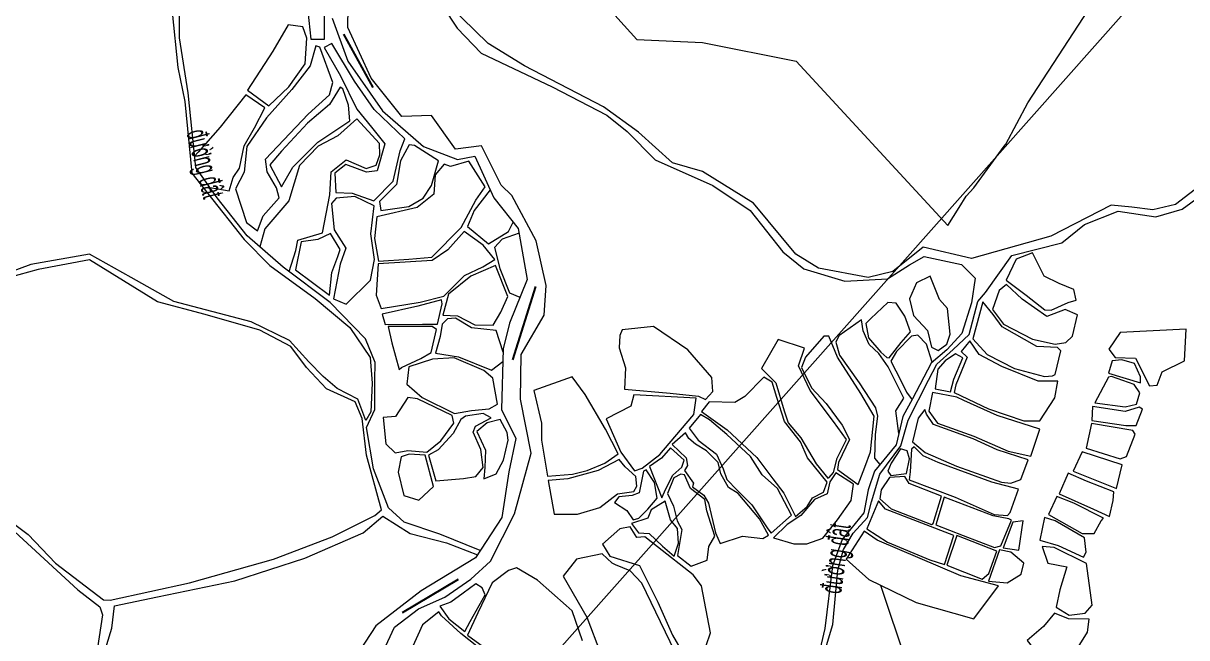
# Model space of a CAD drawing. Header units: metres. Extents: x 0 to 551036, y 0 to 1845929.
# Drawn here: x 546511.7 to 546826.8, y 1842669.7 to 1842836.1 of the extents above; entities that cross this region are included whole.
import ezdxf

# ---------------------------------------------------------------- set-up
doc = ezdxf.new("R2010")
doc.units = ezdxf.units.M
doc.header["$MEASUREMENT"] = 0
doc.layers.get('Defpoints').update_dxf_attribs({"lineweight": 0})
for name, color, linetype, lineweight in [('BD HH1 KEM TMB$0$ao_ho_song_suoi', 7, 'Continuous', 0), ('BD HH1 KEM TMB$0$duongdapcao', 7, 'Continuous', 0), ('BD HH1 KEM TMB$0$duongdat', 7, 'Continuous', 0), ('BD HH1 KEM TMB$0$ghichuthuyetminh', 7, 'Continuous', 0), ('BD HH1 KEM TMB$0$ranhgioithucvat', 7, 'Continuous', 0), ('Level 10', 7, 'Continuous', 0), ('Level 15', 7, 'Continuous', 0), ('Level 37', 7, 'Continuous', 0), ('Q-CORRIDO', 7, 'Continuous', 0)]:
    doc.layers.add(name, color=color, linetype=linetype, lineweight=lineweight)
doc.styles.add('BD HH1 KEM TMB$0$chamnha_0', font='')
doc.styles.add('BD HH1 KEM TMB$0$ghichuduongdien', font='', dxfattribs={"height": 6})
doc.styles.add('BD HH1 KEM TMB$0$Standard', font='txt.shx')
doc.styles.get("Standard").update_dxf_attribs({"font": '', "height": 4})
doc.styles.get('BD HH1 KEM TMB$0$chamnha_0').set_extended_font_data('.VnArial')
doc.styles.get('BD HH1 KEM TMB$0$ghichuduongdien').set_extended_font_data('.VnArial Narrow')
doc.styles.get('Standard').set_extended_font_data('.VnArial')
doc.dimstyles.get("Standard").update_dxf_attribs({"dimtxt": 0.18, "dimasz": 0.18, "dimexe": 0.18, "dimexo": 0.0625, "dimgap": 0.09, "dimtad": 0, "dimtih": 1, "dimtoh": 1, "dimdec": 4, "dimzin": 0, "dimdsep": 46, "dimtxsty": 'Standard', "dimcen": 0.09, "dimadec": 0, "dimazin": 0, "dimtfac": 1, "dimtdec": 4, "dimtofl": 0, "dimtmove": 0, "dimatfit": 3, "dimfxl": 1, "dimtolj": 1, "dimtzin": 0, "dimarcsym": 0})

# ---------------------------------------------------------------- blocks, each defined once
blk = doc.blocks.new('*D218')
at = {"layer": 'Defpoints', "color": 0, "lineweight": 0, "transparency": 16777216}
for p in [(547332.95, 1842714.84), (547334.52, 1842712.21), (0, 0)]:
    blk.add_point(p, dxfattribs=at)
at = {"layer": 'Level 37', "color": 5, "transparency": 16777216}
for p, q in [((547332.95, 1842714.78), (547332.95, 1842712.93)), ((547332.95, 1842712.93), (547334.52, 1842712.57)), ((547334.52, 1842712.57), (547334.52, 1842712.21))]:
    blk.add_line(p, q, dxfattribs=at)
at = {"layer": 'Level 37', "color": 0, "transparency": 16777216, "insert": (547334.52, 1842711.22), "char_height": 0.18, "attachment_point": 5, "rotation": 270, "style": 'BD HH1 KEM TMB$0$chamnha_0'}
blk.add_mtext('\\A1;\\Ftxt;547332.9453', dxfattribs=at)

msp = doc.modelspace()

# ---------------------------------------------------------------- linework, layer by layer
at = {"layer": 'BD HH1 KEM TMB$0$ao_ho_song_suoi', "flags": 128}
for points in [[(546607.53167, 1842662.28404), (546612.28878, 1842672.60802), (546618.81932, 1842677.56568), (546625.93701, 1842680.68976), (546632.99478, 1842685.62591), (546638.25516, 1842690.42764), (546644.77372, 1842703.2412), (546649.26721, 1842719.71656), (546646.4393, 1842734.33682), (546646.5831, 1842746.3976), (546652.81407, 1842757.1141), (546653.31734, 1842765.14745), (546650.63323, 1842777.16521), (546644.04278, 1842789.44107), (546641.14298, 1842792.26403), (546635.85863, 1842802.90526), (546628.8368, 1842802.03955), (546622.30627, 1842811.11067), (546614.26591, 1842810.89559), (546605.93798, 1842821.24646), (546599.62313, 1842834.95799), (546599.76692, 1842840.46412)], [(546595.38127, 1842837.53899), (546599.62313, 1842825.87612), (546609.00553, 1842812.42268), (546620.13741, 1842802.73319), (546629.36404, 1842799.20583), (546634.00132, 1842800.16833), (546639.22575, 1842788.83346), (546645.79224, 1842780.50437), (546648.20075, 1842766.72831), (546643.39571, 1842754.95252), (546641.70616, 1842747.94619), (546641.22686, 1842731.52999), (546645.15716, 1842723.67946), (546643.22796, 1842714.67286), (546641.31073, 1842702.2572), (546634.25296, 1842691.36325), (546619.51431, 1842682.39429), (546607.2321, 1842672.98441), (546598.34098, 1842659.44494)]]:
    msp.add_lwpolyline(points, dxfattribs=at)
at = {"layer": 'BD HH1 KEM TMB$0$duongdapcao', "flags": 128}
for points in [[(546590.03898, 1842848.59019), (546588.23788, 1842844.58304), (546589.63222, 1842831.86505), (546593.35166, 1842831.80679), (546593.35166, 1842847.95116), (546590.03898, 1842848.59019)], [(546583.44412, 1842835.68358), (546579.29638, 1842828.53362), (546572.45268, 1842818.0158), (546578.20771, 1842813.7674), (546583.70313, 1842818.94842), (546588.11047, 1842825.16575), (546588.57704, 1842832.1086), (546587.43632, 1842835.16542), (546583.44412, 1842835.68358)], [(546590.98349, 1842830.03906), (546589.46593, 1842824.63169), (546584.51664, 1842818.23497), (546577.6538, 1842810.51912), (546572.30852, 1842802.73758), (546571.58234, 1842795.81321), (546569.20221, 1842791.29996), (546572.23794, 1842782.1336), (546575.20727, 1842779.89134), (546576.72484, 1842783.98011), (546581.08014, 1842788.8601), (546580.35455, 1842791.56379), (546577.78061, 1842795.91612), (546577.38462, 1842799.34533), (546588.86715, 1842811.54542), (546594.679, 1842816.79035), (546595.60677, 1842820.07892), (546592.04525, 1842829.69363), (546590.98349, 1842830.03906)], [(546597.54844, 1842818.81292), (546594.72267, 1842814.16493), (546588.71761, 1842809.1053), (546581.71121, 1842801.51547), (546578.53192, 1842797.75006), (546581.65259, 1842791.80785), (546584.71404, 1842797.16185), (546591.54338, 1842803.92787), (546600.19775, 1842809.69352), (546599.78561, 1842813.92959), (546598.25488, 1842818.40127), (546597.54844, 1842818.81292)], [(546616.23657, 1842803.23828), (546613.94018, 1842798.8359), (546612.86227, 1842792.41993), (546608.17618, 1842787.87717), (546608.5979, 1842785.44193), (546616.14265, 1842786.47233), (546620.03257, 1842788.76694), (546622.2817, 1842792.23259), (546624.15638, 1842798.88287), (546617.68953, 1842803.05094), (546616.23657, 1842803.23828)], [(546625.73376, 1842797.94203), (546623.28544, 1842795.07024), (546622.91278, 1842789.80555), (546618.44263, 1842786.24238), (546607.53375, 1842783.74298), (546606.8949, 1842777.83977), (546607.90641, 1842771.72407), (546616.15462, 1842772.2027), (546622.381, 1842772.78758), (546630.36302, 1842780.81807), (546634.35463, 1842788.21003), (546636.80236, 1842791.82633), (546632.43868, 1842798.79304), (546627.43616, 1842797.30402), (546625.73376, 1842797.94203)], [(546599.2311, 1842760.07396), (546605.79665, 1842766.55075), (546606.85542, 1842772.18063), (546605.88099, 1842779.08935), (546606.81235, 1842786.7087), (546601.51792, 1842789.2063), (546596.47711, 1842788.74076), (546595.24847, 1842787.34388), (546595.9262, 1842780.18981), (546599.0995, 1842775.1869), (546597.57476, 1842770.86921), (546595.75332, 1842761.51396), (546599.2311, 1842760.07396)], [(546594.70772, 1842762.49663), (546595.27778, 1842768.6172), (546596.89165, 1842772.93489), (546597.60407, 1842774.83274), (546594.99305, 1842779.19791), (546591.52663, 1842777.58467), (546587.01641, 1842776.96797), (546585.49705, 1842769.32886), (546594.70772, 1842762.49663)], [(546790.0872, 1842758.45837), (546794.68854, 1842760.48015), (546796.86938, 1842761.16304), (546796.2343, 1842764.04515), (546792.29201, 1842765.69591), (546788.24188, 1842767.59402), (546785.07846, 1842773.93897), (546780.6329, 1842772.24519), (546777.97275, 1842766.57775), (546783.34098, 1842762.45891), (546788.42162, 1842758.55516), (546790.0872, 1842758.45837)], [(546639.65983, 1842770.56638), (546632.97405, 1842767.63428), (546626.91336, 1842762.77919), (546625.37366, 1842757.10721), (546629.36647, 1842756.86674), (546634.03222, 1842754.46332), (546639.03414, 1842754.36734), (546641.05477, 1842757.92435), (546642.9785, 1842762.15427), (546639.65983, 1842770.56638)], [(546759.5075, 1842747.53754), (546761.83214, 1842749.23669), (546762.77876, 1842751.97362), (546762.05981, 1842758.86165), (546759.87896, 1842761.3136), (546757.36261, 1842767.60477), (546753.68394, 1842765.81421), (546751.75473, 1842761.47491), (546752.85714, 1842756.9743), (546756.6077, 1842752.94687), (546757.71011, 1842748.44626), (546759.5075, 1842747.53754)], [(546794.0894, 1842749.68299), (546795.86284, 1842751.40365), (546797.27679, 1842757.20014), (546793.94561, 1842758.58204), (546788.9129, 1842756.74308), (546782.25056, 1842761.36737), (546778.02068, 1842765.42168), (546776.0076, 1842763.7279), (546774.19822, 1842758.58742), (546777.21785, 1842754.67291), (546785.09044, 1842750.5702), (546791.23754, 1842749.22056), (546794.0894, 1842749.68299)], [(546624.99203, 1842761.20214), (546618.64481, 1842759.51885), (546608.92869, 1842757.38438), (546609.77091, 1842754.58882), (546619.84834, 1842754.64887), (546623.90933, 1842754.61885), (546625.17268, 1842760.15018), (546624.99203, 1842761.20214)], [(546746.21875, 1842745.5534), (546749.47803, 1842749.7045), (546752.03034, 1842752.53821), (546750.48457, 1842756.80761), (546748.18391, 1842760.34572), (546745.88324, 1842760.48553), (546741.30587, 1842756.16236), (546739.9758, 1842754.8396), (546740.62286, 1842750.91434), (546743.96602, 1842747.03747), (546745.59566, 1842745.60717), (546746.21875, 1842745.5534)], [(546791.18961, 1842740.97213), (546792.75933, 1842747.45688), (546791.8127, 1842748.32797), (546786.27672, 1842748.55918), (546776.81044, 1842753.93625), (546774.37796, 1842757.27542), (546771.6579, 1842760.68448), (546768.93784, 1842750.66699), (546772.74832, 1842746.40297), (546780.16558, 1842742.66591), (546788.31377, 1842740.46131), (546790.44668, 1842740.61724), (546791.18961, 1842740.97213)], [(546614.20756, 1842742.87531), (546619.44277, 1842745.3198), (546622.23265, 1842746.94945), (546623.64853, 1842753.21093), (546622.4468, 1842753.98264), (546610.5599, 1842753.98264), (546611.54689, 1842749.56537), (546613.56393, 1842742.3605), (546614.20756, 1842742.87531)], [(546674.61049, 1842737.063), (546686.91666, 1842735.99834), (546694.63349, 1842735.1165), (546696.53873, 1842734.24003), (546698.52784, 1842736.38011), (546698.22828, 1842740.16019), (546691.68576, 1842747.71498), (546682.44714, 1842753.97927), (546673.92748, 1842753.14045), (546673.31637, 1842751.57572), (546673.0887, 1842748.25269), (546674.80221, 1842742.8326), (546674.61049, 1842737.063)], [(546807.4141, 1842745.64481), (546812.95008, 1842745.39208), (546816.71263, 1842737.92871), (546818.84554, 1842738.07926), (546820.21156, 1842741.73567), (546826.20288, 1842744.67693), (546826.71814, 1842753.31251), (546808.82805, 1842752.34464), (546805.73653, 1842747.8279), (546807.4141, 1842745.64481)], [(546730.04219, 1842713.07049), (546731.21649, 1842714.4524), (546732.18708, 1842718.31314), (546734.66749, 1842723.36759), (546731.21649, 1842728.24997), (546724.87767, 1842736.67047), (546721.73822, 1842743.35417), (546723.28398, 1842748.12364), (546716.16629, 1842750.46804), (546711.64884, 1842742.64978), (546715.53121, 1842738.74064), (546717.85584, 1842731.16435), (546718.89833, 1842727.95961), (546722.33735, 1842723.89454), (546726.43541, 1842716.82907), (546729.65874, 1842712.89305), (546730.04219, 1842713.07049)], [(546763.89315, 1842736.08975), (546773.19168, 1842731.75582), (546782.75383, 1842728.49732), (546787.01965, 1842728.42204), (546791.09374, 1842734.71859), (546791.94451, 1842739.16005), (546786.61224, 1842739.16005), (546776.78647, 1842743.19824), (546770.60343, 1842746.45674), (546768.08707, 1842750.12391), (546765.71451, 1842747.27406), (546767.41605, 1842745.67707), (546764.30056, 1842738.2352), (546763.89315, 1842736.08975)], [(546636.48652, 1842742.1344), (546628.4052, 1842745.49944), (546622.58917, 1842745.13245), (546616.1606, 1842743.05214), (546615.60968, 1842738.40236), (546619.77237, 1842734.79248), (546628.52723, 1842730.44861), (546633.11941, 1842731.24393), (546637.95564, 1842731.73334), (546640.1599, 1842733.01808), (546638.87443, 1842739.993), (546636.48652, 1842742.1344)], [(546762.88661, 1842736.31558), (546763.79729, 1842739.76766), (546766.19382, 1842745.53189), (546764.24065, 1842746.56966), (546761.43671, 1842744.67693), (546759.45957, 1842742.41856), (546758.70467, 1842737.12214), (546762.88661, 1842736.31558)], [(546805.65265, 1842741.38079), (546814.29214, 1842738.72989), (546814.29214, 1842740.41291), (546812.68646, 1842743.99942), (546809.27141, 1842744.99418), (546806.64721, 1842744.69306), (546805.65265, 1842741.38079)], [(546660.36313, 1842740.38065), (546650.04608, 1842736.67585), (546652.11908, 1842727.84669), (546652.11908, 1842723.19015), (546653.7607, 1842713.49528), (546660.48296, 1842714.02761), (546664.44921, 1842714.98473), (546669.23029, 1842717.00651), (546672.89698, 1842719.52836), (546669.38606, 1842726.24432), (546663.88603, 1842735.60043), (546660.36313, 1842740.38065)], [(546805.67662, 1842740.26773), (546801.97398, 1842733.37432), (546810.14614, 1842732.23976), (546813.27361, 1842733.01406), (546814.12438, 1842736.01984), (546812.63853, 1842738.28359), (546806.41954, 1842740.46131), (546805.67662, 1842740.26773)], [(546712.33185, 1842740.30537), (546707.15535, 1842735.09499), (546704.45925, 1842733.41196), (546697.53328, 1842733.64855), (546695.41236, 1842731.02454), (546702.33832, 1842726.05075), (546710.37868, 1842718.53898), (546714.71639, 1842712.72098), (546717.71205, 1842708.85487), (546720.91142, 1842702.56907), (546724.00294, 1842705.22534), (546725.45284, 1842707.57513), (546728.4485, 1842709.15599), (546729.49099, 1842711.88216), (546724.1707, 1842718.46908), (546722.25347, 1842722.74923), (546717.91576, 1842728.2661), (546715.86673, 1842734.82076), (546714.54863, 1842738.95573), (546712.33185, 1842740.30537)], [(546615.91116, 1842734.74654), (546612.5249, 1842729.66997), (546609.19248, 1842729.3425), (546609.95754, 1842722.24644), (546612.46987, 1842719.79015), (546615.85673, 1842720.44509), (546621.04588, 1842720.00855), (546624.81437, 1842723.06537), (546628.36513, 1842727.86888), (546627.87343, 1842729.88837), (546618.53295, 1842734.41907), (546615.91116, 1842734.74654)], [(546677.13883, 1842735.49289), (546676.30005, 1842732.47635), (546669.57778, 1842729.0404), (546673.61593, 1842719.94239), (546677.2946, 1842714.93634), (546679.35562, 1842715.66224), (546684.16066, 1842719.36705), (546689.78052, 1842725.97009), (546693.37531, 1842730.16959), (546693.98642, 1842734.63794), (546677.13883, 1842735.49289)], [(546764.56418, 1842734.8584), (546758.00967, 1842736.11663), (546757.00313, 1842731.04605), (546759.37569, 1842727.78754), (546769.16551, 1842724.27094), (546778.49999, 1842720.23276), (546784.57519, 1842718.93688), (546787.01965, 1842726.22819), (546775.52829, 1842729.89536), (546766.45743, 1842733.97118), (546764.56418, 1842734.8584)], [(546755.92469, 1842731.5031), (546754.1273, 1842729.17483), (546752.59352, 1842722.803), (546756.04452, 1842719.88862), (546764.4803, 1842716.17307), (546776.66664, 1842711.86603), (546779.17102, 1842711.57029), (546781.93901, 1842712.54354), (546783.91614, 1842717.90986), (546775.4564, 1842720.65217), (546768.98577, 1842723.5988), (546758.22536, 1842727.49181), (546756.39202, 1842730.23411), (546755.92469, 1842731.5031)], [(546813.99257, 1842732.12147), (546810.12218, 1842731.01379), (546801.31494, 1842732.34193), (546801.12321, 1842728.52958), (546810.34985, 1842727.17994), (546813.10586, 1842727.17994), (546814.81937, 1842731.59451), (546813.99257, 1842732.12147)], [(546630.26373, 1842728.8323), (546628.21618, 1842725.07177), (546624.06546, 1842720.5924), (546621.46221, 1842719.16626), (546623.47925, 1842712.22752), (546630.96598, 1842712.88657), (546634.30199, 1842713.4291), (546636.28015, 1842715.83252), (546635.62097, 1842720.71687), (546633.56504, 1842725.40746), (546634.22423, 1842727.03557), (546638.45272, 1842729.28373), (546636.28015, 1842730.44681), (546631.54801, 1842729.71026), (546630.26373, 1842728.8323)], [(546642.83852, 1842725.32405), (546640.8819, 1842728.84333), (546637.36045, 1842727.88761), (546634.57775, 1842725.54116), (546636.92558, 1842720.54466), (546636.75151, 1842715.80865), (546636.49071, 1842712.76697), (546639.83868, 1842714.0707), (546641.83838, 1842717.85073), (546643.09933, 1842723.23834), (546642.83852, 1842725.32405)], [(546695.13676, 1842730.13733), (546692.0692, 1842726.51318), (546694.54961, 1842723.19552), (546699.48646, 1842719.46921), (546701.3198, 1842715.49555), (546702.29039, 1842712.55967), (546705.05838, 1842709.69369), (546709.03662, 1842705.72541), (546713.38632, 1842699.20302), (546714.32096, 1842698.02007), (546719.84496, 1842702.88094), (546715.97457, 1842710.16688), (546711.85254, 1842713.84479), (546708.71309, 1842718.81859), (546702.26643, 1842724.74412), (546697.5932, 1842728.7124), (546695.13676, 1842730.13733)], [(546812.21914, 1842725.8518), (546801.08727, 1842727.7284), (546799.62538, 1842721.08233), (546808.7921, 1842718.18409), (546810.56554, 1842718.81859), (546812.83025, 1842724.83553), (546812.21914, 1842725.8518)], [(546691.06266, 1842725.20655), (546687.49183, 1842722.04483), (546691.27835, 1842718.44219), (546691.63783, 1842716.35051), (546690.83499, 1842715.01162), (546693.29143, 1842711.58642), (546693.02781, 1842710.56478), (546696.09537, 1842708.29028), (546697.36553, 1842706.13407), (546699.22284, 1842698.14374), (546700.45705, 1842695.21323), (546706.52027, 1842697.24577), (546712.05625, 1842696.57363), (546713.54209, 1842697.49311), (546711.13358, 1842701.95608), (546705.36993, 1842708.76884), (546702.78168, 1842710.39271), (546700.63679, 1842714.10827), (546699.97774, 1842717.15707), (546696.79036, 1842720.37256), (546693.77074, 1842722.10398), (546692.03325, 1842723.66871), (546691.06266, 1842725.20655)], [(546752.28197, 1842720.79735), (546751.94646, 1842714.65673), (546751.64689, 1842712.46826), (546764.09685, 1842707.76332), (546774.68951, 1842703.10678), (546778.29628, 1842702.78415), (546779.06317, 1842703.66599), (546781.30393, 1842709.94642), (546774.06641, 1842711.80688), (546759.49552, 1842717.14094), (546755.43341, 1842718.94764), (546753.03688, 1842721.42109), (546752.28197, 1842720.79735)], [(546620.63194, 1842719.15497), (546616.2599, 1842719.43137), (546614.04665, 1842718.71252), (546613.27202, 1842714.56473), (546614.76626, 1842708.2604), (546618.91638, 1842706.98849), (546622.84518, 1842710.69359), (546620.63194, 1842719.15497)], [(546687.01253, 1842721.13073), (546684.60402, 1842718.38842), (546681.33275, 1842716.09779), (546684.65195, 1842707.56437), (546685.75435, 1842710.03245), (546687.70752, 1842713.71574), (546690.11603, 1842715.92034), (546690.76309, 1842717.78081), (546687.01253, 1842721.13073)], [(546809.31934, 1842716.52258), (546798.52298, 1842720.02305), (546796.06654, 1842714.83955), (546807.77358, 1842710.0916), (546809.31934, 1842716.52258)], [(546653.89251, 1842712.26393), (546655.53413, 1842703.23045), (546661.81303, 1842703.23045), (546667.9122, 1842704.99413), (546672.65732, 1842708.68818), (546677.12685, 1842709.35494), (546677.88175, 1842710.80675), (546677.60615, 1842713.35548), (546674.71834, 1842716.03864), (546673.16059, 1842718.02816), (546667.42091, 1842714.9686), (546659.20082, 1842712.72636), (546653.89251, 1842712.26393)], [(546679.69113, 1842714.78578), (546678.50485, 1842708.98392), (546676.65952, 1842708.25264), (546673.06473, 1842707.91388), (546671.85449, 1842706.34378), (546675.19764, 1842704.16068), (546676.91116, 1842701.61195), (546678.48089, 1842702.06363), (546680.85345, 1842704.54783), (546683.4417, 1842707.50522), (546682.68679, 1842711.78), (546680.41009, 1842715.19444), (546679.69113, 1842714.78578)], [(546689.7925, 1842714.01148), (546687.94717, 1842713.05436), (546686.17374, 1842708.80648), (546687.88726, 1842705.36515), (546688.83389, 1842701.36461), (546690.11603, 1842699.05784), (546688.94173, 1842691.95473), (546692.63238, 1842689.12101), (546696.95812, 1842690.71262), (546697.37751, 1842694.43356), (546699.00715, 1842697.19737), (546696.88622, 1842704.08541), (546696.32304, 1842707.13421), (546692.45264, 1842710.14537), (546690.85895, 1842713.7964), (546689.7925, 1842714.01148)], [(546731.85157, 1842714.3825), (546730.16202, 1842711.98433), (546729.47901, 1842708.69893), (546726.03999, 1842707.12883), (546722.31339, 1842702.86481), (546718.65868, 1842700.39136), (546714.89613, 1842696.81022), (546720.43211, 1842695.12182), (546723.93104, 1842695.18097), (546728.25678, 1842696.71881), (546732.22303, 1842701.63884), (546735.92567, 1842706.88148), (546736.60868, 1842711.34983), (546731.85157, 1842714.3825)], [(546758.16545, 1842700.66021), (546760.38224, 1842708.0967), (546751.65887, 1842711.47888), (546750.46061, 1842713.42538), (546746.37453, 1842713.15653), (546744.06188, 1842709.80123), (546743.73835, 1842707.3224), (546746.78194, 1842704.6016), (546757.71011, 1842700.41824), (546758.16545, 1842700.66021)], [(546807.11454, 1842709.25815), (546799.6853, 1842712.15102), (546794.7125, 1842714.27496), (546792.31597, 1842708.67743), (546801.55459, 1842704.51019), (546805.95222, 1842702.57982), (546806.88687, 1842706.8546), (546807.11454, 1842709.25815)], [(546685.62254, 1842706.67715), (546681.80008, 1842704.33275), (546680.90138, 1842702.07438), (546676.4678, 1842700.68172), (546678.34908, 1842698.13298), (546681.29681, 1842697.96092), (546684.86763, 1842694.51421), (546688.03105, 1842691.79342), (546689.15742, 1842695.29389), (546688.95371, 1842699.26217), (546687.03649, 1842701.61195), (546685.62254, 1842706.67715)], [(546743.3549, 1842706.83847), (546740.19149, 1842699.17076), (546745.76341, 1842695.60576), (546757.26675, 1842690.83092), (546761.20904, 1842689.56193), (546763.72539, 1842697.39095), (546745.24816, 1842704.56934), (546743.3549, 1842706.83847)], [(546778.65576, 1842701.96684), (546774.41391, 1842702.71425), (546761.13714, 1842707.76332), (546758.90837, 1842700.30532), (546766.29446, 1842697.42226), (546774.80934, 1842694.19697), (546776.47492, 1842694.57874), (546779.33877, 1842701.59044), (546778.65576, 1842701.96684)], [(546804.26267, 1842702.10664), (546796.22231, 1842706.13407), (546791.69288, 1842707.9569), (546789.38023, 1842703.06914), (546798.54695, 1842697.93941), (546801.74631, 1842697.99318), (546803.65155, 1842701.413), (546804.26267, 1842702.10664)], [(546677.94167, 1842696.86937), (546676.09634, 1842699.74073), (546673.2924, 1842699.18689), (546668.57124, 1842695.10032), (546670.59631, 1842691.78266), (546678.60071, 1842689.23931), (546683.58549, 1842679.36162), (546687.59968, 1842670.38191), (546692.76419, 1842661.3538), (546695.49624, 1842664.15526), (546697.82087, 1842671.04867), (546695.42434, 1842683.73856), (546693.1716, 1842686.76047), (546683.50161, 1842694.3529), (546680.03863, 1842697.01993), (546677.94167, 1842696.86937)], [(546782.51417, 1842701.35923), (546779.69825, 1842700.98283), (546777.15793, 1842694.06792), (546781.32789, 1842693.42267), (546782.51417, 1842701.35923)], [(546792.04037, 1842694.6594), (546798.89444, 1842691.55145), (546799.60142, 1842692.88496), (546799.11013, 1842696.77259), (546791.16564, 1842701.36461), (546788.34972, 1842702.26258), (546787.07956, 1842696.13809), (546792.04037, 1842694.6594)], [(546739.52046, 1842698.59004), (546734.61956, 1842691.01374), (546740.7307, 1842685.4646), (546753.58808, 1842679.25946), (546769.14155, 1842674.80724), (546775.89976, 1842683.81384), (546765.61865, 1842686.50775), (546742.98344, 1842696.17573), (546739.52046, 1842698.59004)], [(546775.3845, 1842693.18608), (546764.61211, 1842697.39095), (546761.83214, 1842689.34685), (546771.39428, 1842685.56139), (546773.23961, 1842687.13687), (546775.3845, 1842693.18608)], [(546776.13941, 1842693.48719), (546773.1797, 1842685.05057), (546778.20042, 1842684.62578), (546781.98694, 1842686.92179), (546782.68193, 1842689.88993), (546779.23093, 1842692.91185), (546776.13941, 1842693.48719)], [(546792.48373, 1842682.69541), (546791.48917, 1842678.04424), (546794.9881, 1842675.85577), (546799.36177, 1842676.33433), (546801.24304, 1842678.5228), (546799.67332, 1842689.8039), (546790.914, 1842694.18084), (546787.66671, 1842694.4228), (546789.20049, 1842689.8738), (546794.36501, 1842688.91668), (546792.48373, 1842682.69541)], [(546671.25535, 1842689.90606), (546668.53529, 1842692.48168), (546661.53743, 1842691.02987), (546657.91867, 1842686.38408), (546664.35335, 1842675.31806), (546668.10392, 1842665.53717), (546676.03643, 1842659.25137), (546678.94821, 1842648.31978), (546684.19661, 1842653.66996), (546689.78052, 1842658.73517), (546690.77508, 1842660.75157), (546679.28688, 1842684.54138), (546676.08436, 1842687.87891), (546672.17802, 1842689.4759), (546671.25535, 1842689.90606)], [(546634.34882, 1842684.30853), (546630.86187, 1842681.7598), (546627.51871, 1842679.367), (546624.59495, 1842678.2647), (546627.03941, 1842674.82875), (546631.34118, 1842671.44119), (546632.79108, 1842674.10284), (546636.85319, 1842681.35652), (546636.05035, 1842683.26538), (546634.34882, 1842684.30853)], [(546790.9859, 1842676.33971), (546788.07412, 1842672.79084), (546783.61658, 1842668.97849), (546785.95319, 1842665.99422), (546789.28437, 1842663.52076), (546791.27348, 1842660.46121), (546795.20379, 1842663.57453), (546799.9609, 1842671.26375), (546800.39227, 1842674.78036), (546794.82035, 1842674.80724), (546790.9859, 1842676.33971)]]:
    msp.add_lwpolyline(points, close=True, dxfattribs=at)
for points in [[(546607.60433, 1842796.13247), (546604.66251, 1842795.76522), (546599.14736, 1842797.86478), (546596.10086, 1842795.50268), (546596.36346, 1842790.25365), (546600.82822, 1842790.09607), (546606.65862, 1842787.99651), (546611.91118, 1842793.40312), (546613.802, 1842801.59169), (546615.06295, 1842804.79351), (546606.81594, 1842812.73751), (546601.4325, 1842820.45682), (546595.31008, 1842830.65654), (546593.20929, 1842829.55427), (546597.62142, 1842821.89053), (546602.08858, 1842812.83862), (546606.02814, 1842807.9571), (546609.65247, 1842803.44282), (546607.60433, 1842796.13247)], [(546571.97953, 1842816.75262), (546565.08379, 1842807.99662), (546559.06976, 1842801.2093), (546558.15295, 1842800.16384)], [(546562.3446, 1842791.60851), (546567.52075, 1842790.74331), (546568.60942, 1842794.31829), (546570.3202, 1842796.9088), (546571.565, 1842802.91902), (546574.36445, 1842807.8411), (546577.1639, 1842813.22948), (546571.97953, 1842816.75262)], [(546602.09336, 1842810.20551), (546596.94548, 1842805.63888), (546591.58824, 1842802.80431), (546586.54564, 1842797.60763), (546583.70911, 1842788.05425), (546577.13638, 1842780.41591), (546575.83333, 1842775.5381)], [(546583.72504, 1842768.88373), (546585.59275, 1842774.58919), (546586.06531, 1842777.42376), (546592.78878, 1842779.41862), (546594.73224, 1842789.65414), (546595.10311, 1842795.92254), (546599.2, 1842799.12462), (546604.60988, 1842796.81487), (546607.34173, 1842797.7072), (546608.28685, 1842800.54178), (546608.23421, 1842803.53367), (546602.09336, 1842810.20551)], [(546638.23263, 1842790.98813), (546633.8737, 1842785.43012), (546632.09474, 1842781.06598), (546637.75585, 1842776.37847), (546643.20102, 1842779.77303), (546644.39873, 1842782.27194)], [(546631.17415, 1842779.75994), (546626.69981, 1842774.80322), (546622.44022, 1842771.89371), (546607.82984, 1842770.97777), (546607.29089, 1842762.51896), (546608.69241, 1842758.90907), (546619.2059, 1842760.63317), (546625.62131, 1842762.24948), (546631.22858, 1842767.79904), (546636.18863, 1842770.16961), (546639.47739, 1842772.10929), (546636.25802, 1842776.06306), (546631.17415, 1842779.75994)], [(546646.00866, 1842779.2665), (546641.42444, 1842777.66346), (546639.3757, 1842775.40042), (546640.77722, 1842769.74334), (546643.3881, 1842763.1253), (546646.25348, 1842761.9561)], [(546641.67934, 1842747.02747), (546639.78425, 1842752.91066), (546633.13257, 1842753.63977), (546628.7982, 1842756.25569), (546626.60949, 1842756.08425), (546625.15054, 1842754.66889)], [(546625.15054, 1842754.66889), (546624.67858, 1842751.32386), (546623.34825, 1842746.82062), (546629.61351, 1842745.7915), (546638.58312, 1842742.1462), (546641.60567, 1842744.50443)], [(546748.88949, 1842725.0698), (546748.08805, 1842731.20199), (546750.22096, 1842734.58417), (546745.9791, 1842743.06919), (546743.47473, 1842746.6772), (546740.86251, 1842749.16141), (546739.18494, 1842752.80169), (546738.7296, 1842755.81823), (546732.60647, 1842751.4628), (546731.77967, 1842749.73138), (546732.77423, 1842746.23091), (546738.13047, 1842738.7514), (546742.58801, 1842731.96553), (546743.10327, 1842729.69103), (546742.42026, 1842724.77101), (546742.27647, 1842718.38842), (546743.74841, 1842716.59337)], [(546732.22303, 1842715.31273), (546737.83091, 1842711.25304), (546739.68822, 1842715.92572), (546741.21001, 1842720.05531), (546742.1806, 1842729.72329), (546738.56185, 1842735.85315), (546732.29493, 1842745.66631), (546729.8984, 1842751.39827), (546728.59229, 1842751.39827), (546723.59553, 1842745.67707), (546722.50511, 1842742.92401), (546725.26112, 1842737.42326), (546729.21539, 1842733.14849), (546733.5531, 1842727.30361), (546735.54222, 1842723.42674), (546732.57053, 1842717.20009), (546732.22303, 1842715.31273)], [(546757.92259, 1842744.32392), (546756.39202, 1842749.24744), (546754.0554, 1842751.66175), (546752.28197, 1842751.38214), (546748.24382, 1842747.25793), (546746.67409, 1842744.64467), (546749.39415, 1842739.42353), (546750.96388, 1842736.25106), (546752.45291, 1842734.10544)], [(546746.68608, 1842713.69961), (546750.90397, 1842714.2427), (546751.75473, 1842718.17871), (546751.13164, 1842720.35643), (546749.31028, 1842720.86187), (546746.79392, 1842716.985), (546745.90721, 1842714.81267), (546746.68608, 1842713.69961)], [(546663.215, 1842668.83869), (546660.37512, 1842676.96882), (546658.79341, 1842678.44214), (546658.79341, 1842678.44214), (546650.99271, 1842685.29253), (546645.32492, 1842688.6317), (546643.19201, 1842687.92192), (546638.77041, 1842684.5505), (546634.88804, 1842676.48489), (546632.0841, 1842670.44106), (546638.69852, 1842665.56405)], [(546637.23664, 1842665.37048), (546630.23877, 1842670.89273), (546624.99038, 1842675.6837), (546624.27142, 1842676.75374), (546624.27142, 1842676.75374), (546619.84982, 1842673.221), (546616.86615, 1842666.62871)]]:
    msp.add_lwpolyline(points, dxfattribs=at)
at = {"layer": 'BD HH1 KEM TMB$0$duongdat', "flags": 128}
for points in [[(546635.51866, 1842693.31691), (546624.559, 1842697.79961), (546614.90099, 1842700.98821), (546610.67112, 1842704.89734), (546606.59702, 1842715.50631), (546604.6798, 1842726.67449), (546606.92055, 1842731.53536), (546606.92055, 1842739.35363), (546607.0284, 1842744.22526), (546604.44015, 1842750.69388), (546594.81809, 1842760.47477), (546582.09252, 1842770.12124), (546572.36262, 1842778.54174), (546564.27434, 1842788.88185), (546558.47474, 1842797.07651), (546556.36579, 1842817.31044), (546554.06513, 1842832.17805), (546554.06513, 1842843.69574), (546554.66426, 1842854.51441), (546548.54113, 1842872.37705), (546544.46703, 1842883.68503), (546545.20837, 1842889.86684)], [(546617.9326, 1842851.93342), (546629.2562, 1842834.80206), (546635.79872, 1842828.04846), (546654.95896, 1842818.86979), (546669.79347, 1842811.26661), (546675.26954, 1842806.78213), (546682.91446, 1842799.14131), (546698.50388, 1842792.21026), (546708.5693, 1842785.4459), (546717.4724, 1842774.27234), (546723.12821, 1842769.66419), (546734.28404, 1842766.30352), (546745.78738, 1842766.87887), (546751.76672, 1842770.72885), (546755.70901, 1842772.98185), (546765.84632, 1842770.81489), (546769.57292, 1842767.05631), (546768.59034, 1842760.41563), (546765.89425, 1842752.07579), (546761.86808, 1842747.65045), (546757.61425, 1842744.06395), (546752.6055, 1842734.37446), (546749.90941, 1842729.62113), (546748.18391, 1842721.92116), (546742.2525, 1842714.79654), (546740.527, 1842709.77973), (546739.37667, 1842703.58534), (546733.56509, 1842696.28327), (546730.90494, 1842689.18553), (546728.78401, 1842672.24238), (546726.47136, 1842662.21413)], [(546552.05204, 1842839.14673), (546553.62177, 1842824.13395), (546555.49106, 1842814.90689), (546557.37523, 1842795.52658), (546561.76996, 1842790.02717), (546571.5478, 1842777.53623), (546578.53368, 1842770.55141), (546590.81589, 1842761.59858), (546600.18631, 1842753.71042), (546605.65039, 1842745.6233), (546606.26151, 1842738.68687), (546605.86608, 1842730.92776), (546604.52403, 1842728.54571), (546602.35517, 1842734.30993), (546596.71134, 1842737.25657), (546592.93681, 1842740.42367), (546589.0784, 1842744.40808), (546583.83001, 1842750.1723), (546573.45304, 1842755.25901), (546552.55531, 1842760.75976), (546540.95612, 1842767.24451), (546529.65649, 1842773.55182), (546513.82742, 1842770.84177), (546505.75394, 1842767.84896)], [(546840.47421, 1842799.89948), (546823.80635, 1842787.0644), (546817.62331, 1842785.64485), (546811.93156, 1842786.31161), (546806.33566, 1842786.89771), (546790.02729, 1842778.45571), (546768.5544, 1842772.44414), (546755.43341, 1842775.49294), (546747.26124, 1842768.89527), (546740.57493, 1842767.24451), (546727.11842, 1842769.804), (546720.93538, 1842773.59483), (546709.53989, 1842787.3709), (546695.73589, 1842795.97421), (546687.56373, 1842798.36701), (546678.39701, 1842806.61006), (546668.90676, 1842813.54111), (546647.52972, 1842824.591), (546637.69198, 1842830.64558), (546626.96751, 1842841.03409)], [(546727.92126, 1842663.14437), (546730.96485, 1842673.30166), (546732.36682, 1842688.05097), (546733.92456, 1842693.61087), (546736.50083, 1842698.00931), (546740.41916, 1842702.24645), (546741.43768, 1842706.48358), (546743.69042, 1842713.99535), (546749.37019, 1842721.68457), (546751.41922, 1842728.60486), (546756.89529, 1842739.44504), (546759.14802, 1842743.8166), (546763.59358, 1842747.80639), (546767.94328, 1842751.86608), (546770.25593, 1842760.77051), (546772.37686, 1842763.22784), (546779.49455, 1842773.21844), (546793.04691, 1842776.69203), (546799.14608, 1842781.6013), (546808.3128, 1842785.26308), (546818.47408, 1842783.73599), (546825.59177, 1842785.76853), (546847.69974, 1842801.93739)], [(546535.2404, 1842679.91008), (546556.74924, 1842684.59889), (546579.54022, 1842690.95459), (546595.40524, 1842697.0038), (546606.96849, 1842702.78415), (546608.77786, 1842704.37577), (546604.73971, 1842719.1197), (546603.51748, 1842729.05653), (546601.63621, 1842733.58403), (546593.89542, 1842737.15441), (546588.49125, 1842742.88637), (546584.20147, 1842748.5538), (546575.81362, 1842752.97376), (546561.05101, 1842757.22164), (546548.10975, 1842760.73287), (546529.6445, 1842772.02473), (546515.80455, 1842769.43836), (546505.23586, 1842766.567)], [(546501.06591, 1842706.58574), (546513.07251, 1842697.66518), (546520.45382, 1842689.94908), (546533.50291, 1842680.02838), (546535.2404, 1842679.91008)], [(546518.48133, 1842599.41313), (546517.11066, 1842609.74465), (546518.06927, 1842622.26786), (546521.18476, 1842635.82884), (546526.03773, 1842644.55583), (546530.91466, 1842652.05147), (546532.66413, 1842662.33781), (546535.69574, 1842672.32841), (546536.4147, 1842678.39375), (546548.07381, 1842680.78655), (546569.06739, 1842685.16886), (546587.98798, 1842691.25571), (546603.79309, 1842698.11148), (546609.14933, 1842702.66586), (546616.49468, 1842697.96092), (546626.39235, 1842695.40681), (546634.77417, 1842692.16776)], [(546508.30342, 1842699.45574), (546526.541, 1842682.6739), (546532.48439, 1842678.11952), (546533.21533, 1842675.95256), (546530.50725, 1842658.05228), (546528.76977, 1842650.98143), (546522.94621, 1842643.21156), (546519.26754, 1842634.66739), (546516.14007, 1842621.57959), (546515.58887, 1842609.48118), (546515.93072, 1842601.06224)]]:
    msp.add_lwpolyline(points, dxfattribs=at)
at = {"layer": 'BD HH1 KEM TMB$0$ranhgioithucvat', "flags": 128}
msp.add_lwpolyline([(546743.16318, 1842612.49771), (546747.08336, 1842640.65175), (546751.07556, 1842662.84253), (546743.99993, 1842683.88683)], dxfattribs=at)
at = {"layer": 'Level 10', "color": 5, "linetype": 'Continuous', "lineweight": 0, "flags": 128}
msp.add_lwpolyline([(546668.5219, 1842842.1441), (546677.95, 1842831.75), (546695.7, 1842830.9), (546721.05, 1842825.86), (546761.0459, 1842782.5627), (546762.12, 1842781.4), (546765.1701, 1842786.2279), (546767.0896, 1842789.2663), (546769.16, 1842791.56), (546777.4192, 1842802.8027), (546777.88, 1842803.43), (546783.84, 1842814.57), (546816.88, 1842865.34), (546835.8, 1842905.56)], dxfattribs=at)
at = {"layer": 'Q-CORRIDO', "color": 1, "flags": 128}
msp.add_lwpolyline([(546957.78002, 1843005.60952), (546420.8664, 1842400.95335), (545626.90002, 1842400.95335)], dxfattribs=at)

# ---------------------------------------------------------------- texts
at = {"layer": 'BD HH1 KEM TMB$0$ghichuthuyetminh', "linetype": 'ByBlock', "style": 'BD HH1 KEM TMB$0$ghichuduongdien', "width": 0.6}
for rotation, p in [(284.1629755, (546555.93203, 1842806.59132)), (81.8100727, (546733.18268, 1842681.41418))]:
    msp.add_text('®\xadêng ®©t', height=6, rotation=rotation, dxfattribs=at).set_placement(p)

# ---------------------------------------------------------------- dimensions: what is measured, and where the dimension line sits
at = {"layer": 'Level 37', "color": 5}
dim = msp.add_ordinate_dim(feature_location=(547332.945312, 1842714.841091), offset=(1.5731196499, -2.629533607), dtype=0, origin=(0, 0), text='\\Ftxt;<>', dimstyle='Standard', override={"dimtxsty": 'BD HH1 KEM TMB$0$chamnha_0', "dimse1": 1, "dimclre": 5, "dimlwe": 65535}, dxfattribs=at)
dim.commit()
dim.dimension.update_dxf_attribs({"geometry": '*D218', "text_midpoint": (547334.5184316499, 1842711.221557393)})

# ---------------------------------------------------------------- leaders
at = {"layer": 'Level 15'}
for points in [[(546606.47084, 1842818.69701), (546598.56539, 1842833.15944)], [(546644.33008, 1842744.99384), (546650.52006, 1842764.84157)], [(546614.42187, 1842676.51828), (546629.62172, 1842685.58126)]]:
    msp.add_leader(points, dimstyle='Standard', override={"dimtxsty": 'BD HH1 KEM TMB$0$Standard'}, dxfattribs=at)

doc.saveas('drawing.dxf')
